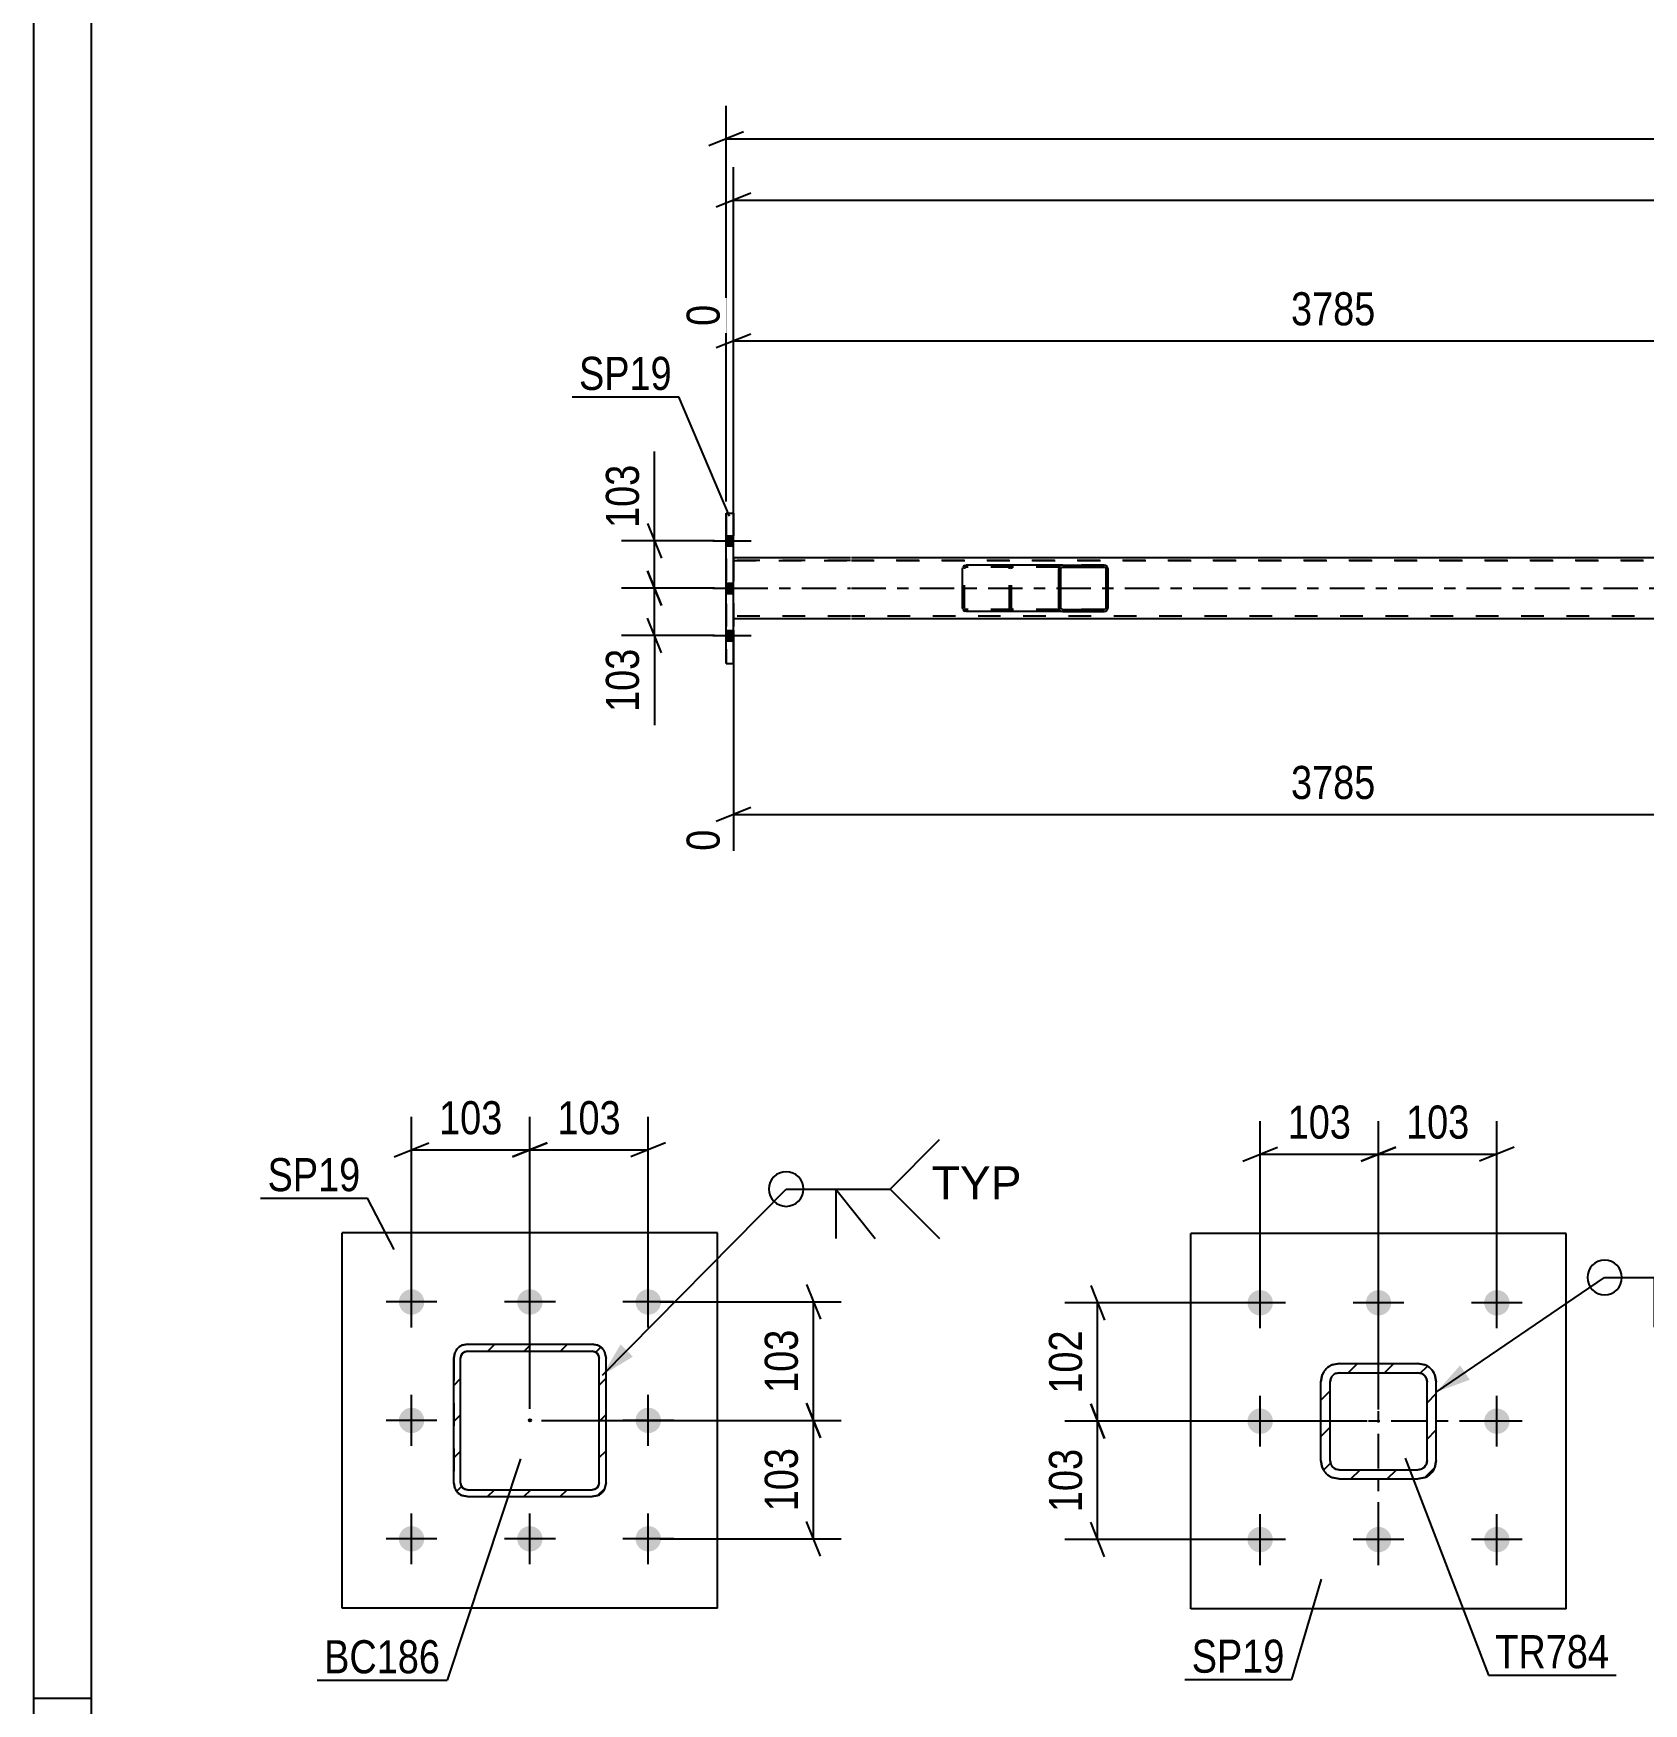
# Model space of a CAD drawing. Header units: millimetres. Extents: x 0 to 841, y 0 to 594.
# Drawn here: x 0 to 139.4, y 148.6 to 293.1 of the extents above; entities that cross this region are included whole.
import ezdxf

# ---------------------------------------------------------------- set-up
doc = ezdxf.new("R2010")
doc.units = ezdxf.units.MM
doc.linetypes.add('DXK_LINE_DOT2', pattern=[3.9198, 1.9599, -1.9599])
doc.linetypes.add('DXK_LINE_DOT3', pattern=[5.9187, 2.979, -0.9799, 0.9799, -0.9799])
doc.styles.add('Arial', font='ARIAL.TTF', dxfattribs={"height": 0.2})
doc.styles.add('Arial Narrow', font='ARIALN.TTF', dxfattribs={"height": 0.2})

# ---------------------------------------------------------------- blocks, each defined once
blk = doc.blocks.new('Unknown-318885327-1133')
at = {"color": 5, "linetype": 'Continuous'}
for p, q in [((0, 594), (0, 0)), ((5, 589), (5, 5)), ((5, 149), (0, 149))]:
    blk.add_line(p, q, dxfattribs=at)
blk = doc.blocks.new('Part-318885327-5926 - 5732')
at = {"linetype": 'Continuous'}
h = blk.add_hatch(dxfattribs=at)
h.set_pattern_fill('', scale=0.7, style=0, pattern_type=0)
h.set_pattern_definition([(45, (93.0334, 246.9117), (-1.57154, 1.57154), [])])
h.paths.add_polyline_path([(93.06, 246.79), (93.03, 246.91), (92.96, 247.02), (92.85, 247.08), (92.72, 247.11), (89.14, 247.11), (89.01, 247.08), (88.9, 247.02), (88.83, 246.91), (88.8, 246.79), (88.8, 243.43), (88.83, 243.31), (88.9, 243.2), (89.01, 243.13), (89.14, 243.11), (92.72, 243.11), (92.85, 243.13), (92.96, 243.2), (93.03, 243.31), (93.06, 243.43)])
h.paths.add_polyline_path([(92.88, 243.37), (92.84, 243.32), (92.78, 243.28), (92.72, 243.27), (89.14, 243.27), (89.08, 243.28), (89.02, 243.32), (88.99, 243.37), (88.97, 243.43), (88.97, 246.79), (88.99, 246.85), (89.02, 246.9), (89.08, 246.94), (89.14, 246.95), (92.72, 246.95), (92.78, 246.94), (92.84, 246.9), (92.88, 246.85), (92.89, 246.79), (92.89, 243.43)])
at = {"color": 2, "linetype": 'Continuous'}
for p, q in [((80.45, 246.79), (80.48, 246.91)), ((80.45, 243.43), (80.45, 246.79)), ((80.66, 247.08), (80.79, 247.11)), ((89.14, 247.11), (80.79, 247.11)), ((88.83, 246.91), (88.8, 246.79)), ((88.8, 243.43), (88.8, 246.79)), ((88.97, 246.79), (88.99, 246.85)), ((88.97, 243.43), (88.97, 246.79)), ((88.99, 246.85), (89.02, 246.9)), ((89.14, 247.11), (89.01, 247.08)), ((89.02, 246.9), (89.08, 246.94)), ((89.08, 246.94), (89.14, 246.95)), ((89.14, 247.11), (92.72, 247.11)), ((89.14, 246.95), (92.72, 246.95)), ((92.85, 247.08), (92.72, 247.11)), ((92.72, 246.95), (92.78, 246.94)), ((92.78, 246.94), (92.84, 246.9)), ((92.84, 246.9), (92.88, 246.85)), ((92.88, 246.85), (92.89, 246.79)), ((92.89, 243.43), (92.89, 246.79)), ((93.06, 246.79), (93.03, 246.91)), ((93.06, 243.43), (93.06, 246.79)), ((80.48, 243.31), (80.45, 243.43)), ((80.79, 243.11), (80.66, 243.13)), ((89.14, 243.11), (80.79, 243.11)), ((88.8, 243.43), (88.83, 243.31)), ((88.99, 243.37), (88.97, 243.43)), ((89.02, 243.32), (88.99, 243.37)), ((89.01, 243.13), (89.14, 243.11)), ((89.08, 243.28), (89.02, 243.32)), ((89.14, 243.27), (89.08, 243.28)), ((89.14, 243.27), (92.72, 243.27)), ((89.14, 243.11), (92.72, 243.11)), ((92.78, 243.28), (92.72, 243.27)), ((92.72, 243.11), (92.85, 243.13)), ((92.84, 243.32), (92.78, 243.28)), ((92.88, 243.37), (92.84, 243.32)), ((92.89, 243.43), (92.88, 243.37)), ((93.03, 243.31), (93.06, 243.43))]:
    blk.add_line(p, q, dxfattribs=at)
at = {"color": 7, "linetype": 'DXK_LINE_DOT2'}
for p, q in [((80.64, 246.85), (80.62, 246.79)), ((80.62, 243.43), (80.62, 246.79)), ((80.67, 246.9), (80.64, 246.85)), ((80.73, 246.94), (80.67, 246.9)), ((80.79, 246.95), (80.73, 246.94)), ((92.72, 246.95), (80.79, 246.95)), ((84.37, 247.11), (84.5, 247.08)), ((84.43, 246.94), (84.37, 246.95)), ((84.49, 246.9), (84.43, 246.94)), ((84.53, 246.85), (84.49, 246.9)), ((84.54, 246.79), (84.53, 246.85)), ((84.54, 243.43), (84.54, 246.79)), ((84.68, 246.91), (84.71, 246.79)), ((84.71, 243.43), (84.71, 246.79)), ((92.72, 247.11), (89.14, 247.11)), ((80.62, 243.43), (80.64, 243.37)), ((80.64, 243.37), (80.67, 243.32)), ((80.67, 243.32), (80.73, 243.28)), ((80.73, 243.28), (80.79, 243.27)), ((92.72, 243.27), (80.79, 243.27)), ((84.37, 243.27), (84.43, 243.28)), ((84.5, 243.13), (84.37, 243.11)), ((84.43, 243.28), (84.49, 243.32)), ((84.49, 243.32), (84.53, 243.37)), ((84.53, 243.37), (84.54, 243.43)), ((84.71, 243.43), (84.68, 243.31)), ((92.72, 243.11), (89.14, 243.11))]:
    blk.add_line(p, q, dxfattribs=at)
at = {"color": 2, "linetype": 'Continuous'}
for centre, start, end in [((80.78, 246.78), 110.7583, 155.68), ((89.13, 246.78), 110.7583, 155.68), ((92.73, 246.78), 24.32, 69.2417), ((80.78, 243.44), 204.32, 249.2417), ((89.13, 243.44), 204.32, 249.2417), ((92.73, 243.44), 290.7583, 335.68)]:
    blk.add_arc(centre, 0.331, start, end, dxfattribs=at)
at = {"color": 7, "linetype": 'DXK_LINE_DOT2'}
for centre, start, end in [((84.38, 246.78), 24.32, 69.2417), ((84.38, 243.44), 290.7583, 335.68)]:
    blk.add_arc(centre, 0.331, start, end, dxfattribs=at)
blk = doc.blocks.new('Bolt-318885327-5807 - 5732')
at = {"linetype": 'Continuous'}
for points in [[(60.63, 248.77), (60.63, 249.65), (59.99, 249.65), (59.99, 248.77)], [(60.63, 248.77), (60.63, 249.65), (59.99, 249.65), (59.99, 248.77)], [(60.63, 248.77), (60.63, 249.65), (59.99, 249.65), (59.99, 248.77)], [(60.63, 244.67), (60.63, 245.55), (59.99, 245.55), (59.99, 244.67)], [(60.63, 244.67), (60.63, 245.55), (59.99, 245.55), (59.99, 244.67)], [(60.63, 240.57), (60.63, 241.45), (59.99, 241.45), (59.99, 240.57)], [(60.63, 240.57), (60.63, 241.45), (59.99, 241.45), (59.99, 240.57)], [(60.63, 240.57), (60.63, 241.45), (59.99, 241.45), (59.99, 240.57)]]:
    blk.add_hatch(color=1, dxfattribs=at).paths.add_polyline_path(points)
at = {"color": 1, "linetype": 'Continuous'}
for p, q in [((58.83, 249.21), (62.15, 249.21)), ((58.83, 249.21), (62.15, 249.21)), ((58.83, 249.21), (62.15, 249.21)), ((59.99, 249.65), (60.63, 249.65)), ((59.99, 249.65), (60.63, 249.65)), ((59.99, 249.65), (60.63, 249.65)), ((59.99, 248.77), (60.63, 248.77)), ((59.99, 248.77), (60.63, 248.77)), ((59.99, 248.77), (60.63, 248.77)), ((58.83, 245.11), (62.15, 245.11)), ((58.83, 245.11), (62.15, 245.11)), ((59.99, 245.55), (60.63, 245.55)), ((59.99, 245.55), (60.63, 245.55)), ((59.99, 244.67), (60.63, 244.67)), ((59.99, 244.67), (60.63, 244.67)), ((59.99, 241.45), (60.63, 241.45)), ((59.99, 241.45), (60.63, 241.45)), ((59.99, 241.45), (60.63, 241.45)), ((58.83, 241.01), (62.15, 241.01)), ((58.83, 241.01), (62.15, 241.01)), ((58.83, 241.01), (62.15, 241.01)), ((59.99, 240.57), (60.63, 240.57)), ((59.99, 240.57), (60.63, 240.57)), ((59.99, 240.57), (60.63, 240.57))]:
    blk.add_line(p, q, dxfattribs=at)
blk = doc.blocks.new('Part-318885327-5861 - 5732')
at = {"color": 2, "linetype": 'Continuous'}
for p, q in [((70.75, 247.75), (60.63, 247.75)), ((163.7, 247.75), (70.85, 247.75)), ((70.75, 242.47), (60.63, 242.47)), ((163.7, 242.47), (70.85, 242.47))]:
    blk.add_line(p, q, dxfattribs=at)
at = {"color": 7, "linetype": 'DXK_LINE_DOT2'}
for p, q in [((60.63, 247.75), (60.63, 242.47)), ((70.75, 247.51), (60.63, 247.51)), ((60.63, 247.51), (70.75, 247.51)), ((735.2, 247.51), (70.85, 247.51)), ((70.85, 247.51), (734.45, 247.51)), ((70.75, 242.71), (60.63, 242.71)), ((734.45, 242.71), (70.85, 242.71))]:
    blk.add_line(p, q, dxfattribs=at)
at = {"color": 7, "linetype": 'DXK_LINE_DOT3'}
for p, q in [((60.63, 245.11), (70.75, 245.11)), ((70.85, 245.11), (734.86, 245.11))]:
    blk.add_line(p, q, dxfattribs=at)
blk = doc.blocks.new('Part-318885327-5933 - 5732')
at = {"color": 2, "linetype": 'Continuous'}
for p, q in [((59.99, 251.61), (60.63, 251.61)), ((59.99, 238.61), (59.99, 251.61)), ((60.63, 238.61), (60.63, 251.61)), ((59.99, 238.61), (60.63, 238.61))]:
    blk.add_line(p, q, dxfattribs=at)
at = {"color": 7, "linetype": 'DXK_LINE_DOT2'}
for p, q in [((59.99, 251.61), (59.99, 251.61)), ((59.99, 251.61), (59.99, 238.61)), ((60.63, 251.61), (60.63, 238.61)), ((59.99, 238.61), (59.99, 238.61))]:
    blk.add_line(p, q, dxfattribs=at)
blk = doc.blocks.new('Part-318885327-7169 - 7129')
at = {"linetype": 'Continuous'}
h = blk.add_hatch(dxfattribs=at)
h.set_pattern_fill('', scale=0.7, style=0, pattern_type=0)
h.set_pattern_definition([(45, (48.8553, 166.5676), (-1.57154, 1.57154), [])])
h.paths.add_polyline_path([(48.4, 166.48), (48.86, 166.57), (49.24, 166.83), (49.5, 167.22), (49.6, 167.68), (49.6, 178.48), (49.5, 178.94), (49.24, 179.32), (48.86, 179.58), (48.4, 179.68), (37.6, 179.68), (37.14, 179.58), (36.75, 179.32), (36.49, 178.94), (36.4, 178.48), (36.4, 167.68), (36.49, 167.22), (36.75, 166.83), (37.14, 166.57), (37.6, 166.48)])
h.paths.add_polyline_path([(37.6, 167.08), (37.37, 167.12), (37.17, 167.25), (37.04, 167.45), (37, 167.68), (37, 178.48), (37.04, 178.71), (37.17, 178.9), (37.37, 179.03), (37.6, 179.08), (48.4, 179.08), (48.63, 179.03), (48.82, 178.9), (48.95, 178.71), (49, 178.48), (49, 167.68), (48.95, 167.45), (48.82, 167.25), (48.63, 167.12), (48.4, 167.08)])
blk.add_hatch(color=30, dxfattribs=at).paths.add_polyline_path([(43, 172.98, -1), (43, 173.18, -1)])
at = {"color": 7, "linetype": 'DXK_LINE_DOT2'}
for p, q in [((37.14, 179.58), (37.6, 179.68)), ((37.6, 179.68), (48.4, 179.68)), ((48.4, 179.68), (48.86, 179.58)), ((36.4, 178.48), (36.49, 178.94)), ((36.4, 178.48), (36.4, 167.68)), ((37.04, 178.71), (37, 178.48)), ((37, 167.68), (37, 178.48)), ((37.17, 178.9), (37.04, 178.71)), ((37.37, 179.03), (37.17, 178.9)), ((37.6, 179.08), (37.37, 179.03)), ((37.6, 179.08), (48.4, 179.08)), ((48.63, 179.03), (48.4, 179.08)), ((48.82, 178.9), (48.63, 179.03)), ((48.95, 178.71), (48.82, 178.9)), ((49, 178.48), (48.95, 178.71)), ((49, 167.68), (49, 178.48)), ((49.5, 178.94), (49.6, 178.48)), ((49.6, 167.68), (49.6, 178.48)), ((36.49, 167.22), (36.4, 167.68)), ((37, 167.68), (37.04, 167.45)), ((37.04, 167.45), (37.17, 167.25)), ((37.6, 166.48), (37.14, 166.57)), ((37.17, 167.25), (37.37, 167.12)), ((37.37, 167.12), (37.6, 167.08)), ((37.6, 167.08), (48.4, 167.08)), ((37.6, 166.48), (48.4, 166.48)), ((48.4, 167.08), (48.63, 167.12)), ((48.86, 166.57), (48.4, 166.48)), ((48.63, 167.12), (48.82, 167.25)), ((48.82, 167.25), (48.95, 167.45)), ((48.95, 167.45), (49, 167.68)), ((49.6, 167.68), (49.5, 167.22))]:
    blk.add_line(p, q, dxfattribs=at)
at = {"color": 2, "linetype": 'Continuous'}
for p, q in [((37.6, 179.68), (37.14, 179.58)), ((37.6, 179.68), (37.6, 179.68)), ((37.6, 179.68), (48.4, 179.68)), ((48.4, 179.68), (48.4, 179.68)), ((48.86, 179.58), (48.4, 179.68)), ((36.49, 178.94), (36.4, 178.48)), ((36.4, 178.48), (36.4, 178.48)), ((36.4, 167.68), (36.4, 178.48)), ((37, 178.48), (37.04, 178.71)), ((37, 178.48), (37, 178.48)), ((37, 167.68), (37, 178.48)), ((37.04, 178.71), (37.17, 178.9)), ((37.17, 178.9), (37.37, 179.03)), ((37.37, 179.03), (37.6, 179.08)), ((37.6, 179.08), (37.6, 179.08)), ((37.6, 179.08), (48.4, 179.08)), ((48.4, 179.08), (48.4, 179.08)), ((48.4, 179.08), (48.63, 179.03)), ((48.63, 179.03), (48.82, 178.9)), ((48.82, 178.9), (48.95, 178.71)), ((48.95, 178.71), (49, 178.48)), ((49, 178.48), (49, 178.48)), ((49, 167.68), (49, 178.48)), ((49.6, 178.48), (49.5, 178.94)), ((49.6, 178.48), (49.6, 178.48)), ((49.6, 167.68), (49.6, 178.48)), ((36.4, 167.68), (36.4, 167.68)), ((36.4, 167.68), (36.49, 167.22)), ((37, 167.68), (37, 167.68)), ((37.04, 167.45), (37, 167.68)), ((37.17, 167.25), (37.04, 167.45)), ((37.14, 166.57), (37.6, 166.48)), ((37.37, 167.12), (37.17, 167.25)), ((37.6, 167.08), (37.37, 167.12)), ((37.6, 167.08), (37.6, 167.08)), ((37.6, 167.08), (48.4, 167.08)), ((37.6, 166.48), (37.6, 166.48)), ((37.6, 166.48), (48.4, 166.48)), ((48.63, 167.12), (48.4, 167.08)), ((48.4, 167.08), (48.4, 167.08)), ((48.4, 166.48), (48.86, 166.57)), ((48.4, 166.48), (48.4, 166.48)), ((48.82, 167.25), (48.63, 167.12)), ((48.95, 167.45), (48.82, 167.25)), ((49, 167.68), (48.95, 167.45)), ((49, 167.68), (49, 167.68)), ((49.5, 167.22), (49.6, 167.68)), ((49.6, 167.68), (49.6, 167.68))]:
    blk.add_line(p, q, dxfattribs=at)
at = {"color": 7, "linetype": 'DXK_LINE_DOT3'}
blk.add_line((43, 173.08), (43, 173.08), dxfattribs=at)
at = {"color": 30, "linetype": 'DXK_LINE_DOT3'}
blk.add_line((43, 173.08), (43, 173.08), dxfattribs=at)
at = {"color": 30, "linetype": 'Continuous'}
blk.add_circle((43, 173.08), 0.1, dxfattribs=at)
at = {"color": 7, "linetype": 'DXK_LINE_DOT2'}
for centre, start, end in [((37.6, 178.48), 112.5, 157.5), ((48.4, 178.48), 22.5, 67.5), ((37.6, 167.68), 202.5, 247.5), ((48.4, 167.68), 292.5, 337.5)]:
    blk.add_arc(centre, 1.2, start, end, dxfattribs=at)
at = {"color": 2, "linetype": 'Continuous'}
for centre, start, end in [((37.6, 178.48), 112.5, 157.5), ((48.4, 178.48), 22.5, 67.5), ((37.6, 167.68), 202.5, 247.5), ((48.4, 167.68), 292.5, 337.5)]:
    blk.add_arc(centre, 1.2, start, end, dxfattribs=at)
blk = doc.blocks.new('Part-318885327-7220 - 7129')
at = {"color": 2, "linetype": 'Continuous'}
for p, q in [((59.25, 189.33), (26.75, 189.33)), ((26.75, 156.83), (26.75, 189.33)), ((59.25, 156.83), (59.25, 189.33)), ((59.25, 156.83), (26.75, 156.83))]:
    blk.add_line(p, q, dxfattribs=at)
blk = doc.blocks.new('Bolt-318885327-7222 - 7129')
at = {"linetype": 'Continuous'}
for points in [[(32.75, 182.23, -1), (32.75, 184.43, -1)], [(43, 182.23, -1), (43, 184.43, -1)], [(53.25, 182.23, -1), (53.25, 184.43, -1)], [(32.75, 171.98, -1), (32.75, 174.18, -1)], [(53.25, 171.98, -1), (53.25, 174.18, -1)], [(32.75, 161.73, -1), (32.75, 163.93, -1)], [(43, 161.73, -1), (43, 163.93, -1)], [(53.25, 161.73, -1), (53.25, 163.93, -1)]]:
    blk.add_hatch(color=1, dxfattribs=at).paths.add_polyline_path(points)
at = {"color": 1, "linetype": 'Continuous'}
for p, q in [((32.75, 181.13), (32.75, 185.53)), ((43, 181.13), (43, 185.53)), ((53.25, 181.13), (53.25, 185.53)), ((34.95, 183.33), (30.55, 183.33)), ((45.2, 183.33), (40.8, 183.33)), ((55.45, 183.33), (51.05, 183.33)), ((32.75, 170.88), (32.75, 175.28)), ((53.25, 170.88), (53.25, 175.28)), ((34.95, 173.08), (30.55, 173.08)), ((55.45, 173.08), (51.05, 173.08)), ((32.75, 160.63), (32.75, 165.03)), ((43, 160.63), (43, 165.03)), ((53.25, 160.63), (53.25, 165.03)), ((34.95, 162.83), (30.55, 162.83)), ((45.2, 162.83), (40.8, 162.83)), ((55.45, 162.83), (51.05, 162.83))]:
    blk.add_line(p, q, dxfattribs=at)
blk = doc.blocks.new('Bolt-318885327-1624 - 1609')
at = {"linetype": 'Continuous'}
for points in [[(106.24, 182.16, -1), (106.24, 184.36, -1)], [(116.49, 182.16, -1), (116.49, 184.36, -1)], [(126.74, 182.16, -1), (126.74, 184.36, -1)], [(106.24, 171.91, -1), (106.24, 174.11, -1)], [(126.74, 171.91, -1), (126.74, 174.11, -1)], [(106.24, 161.66, -1), (106.24, 163.86, -1)], [(116.49, 161.66, -1), (116.49, 163.86, -1)], [(126.74, 161.66, -1), (126.74, 163.86, -1)]]:
    blk.add_hatch(color=1, dxfattribs=at).paths.add_polyline_path(points)
at = {"color": 1, "linetype": 'Continuous'}
for p, q in [((106.24, 181.06), (106.24, 185.46)), ((116.49, 181.06), (116.49, 185.46)), ((126.74, 181.06), (126.74, 185.46)), ((108.44, 183.26), (104.04, 183.26)), ((118.69, 183.26), (114.29, 183.26)), ((128.94, 183.26), (124.54, 183.26)), ((106.24, 170.81), (106.24, 175.21)), ((126.74, 170.81), (126.74, 175.21)), ((108.44, 173.01), (104.04, 173.01)), ((128.94, 173.01), (124.54, 173.01)), ((106.24, 160.56), (106.24, 164.96)), ((116.49, 160.56), (116.49, 164.96)), ((126.74, 160.56), (126.74, 164.96)), ((108.44, 162.76), (104.04, 162.76)), ((118.69, 162.76), (114.29, 162.76)), ((128.94, 162.76), (124.54, 162.76))]:
    blk.add_line(p, q, dxfattribs=at)
blk = doc.blocks.new('Part-318885327-1655 - 1609')
at = {"color": 2, "linetype": 'Continuous'}
for p, q in [((132.74, 189.26), (100.24, 189.26)), ((100.24, 156.76), (100.24, 189.26)), ((132.74, 156.76), (132.74, 189.26)), ((132.74, 156.76), (100.24, 156.76))]:
    blk.add_line(p, q, dxfattribs=at)
blk = doc.blocks.new('Part-318885327-1778 - 1609')
at = {"linetype": 'Continuous'}
h = blk.add_hatch(dxfattribs=at)
h.set_pattern_fill('', scale=0.7, style=0, pattern_type=0)
h.set_pattern_definition([(45, (120.4997, 168.127), (-1.57154, 1.57154), [])])
h.paths.add_polyline_path([(119.89, 168.01), (120.5, 168.13), (121.02, 168.47), (121.37, 168.99), (121.49, 169.61), (121.49, 176.41), (121.37, 177.02), (121.02, 177.54), (120.5, 177.88), (119.89, 178.01), (113.09, 178.01), (112.48, 177.88), (111.96, 177.54), (111.61, 177.02), (111.49, 176.41), (111.49, 169.61), (111.61, 168.99), (111.96, 168.47), (112.48, 168.13), (113.09, 168.01)])
h.paths.add_polyline_path([(113.09, 168.81), (112.78, 168.87), (112.52, 169.04), (112.35, 169.3), (112.29, 169.61), (112.29, 176.41), (112.35, 176.71), (112.52, 176.97), (112.78, 177.14), (113.09, 177.21), (119.89, 177.21), (120.19, 177.14), (120.45, 176.97), (120.63, 176.71), (120.69, 176.41), (120.69, 169.61), (120.63, 169.3), (120.45, 169.04), (120.19, 168.87), (119.89, 168.81)])
at = {"color": 7, "linetype": 'DXK_LINE_DOT3'}
for p, q in [((116.49, 163.01), (116.49, 183.01)), ((126.49, 173.01), (106.49, 173.01))]:
    blk.add_line(p, q, dxfattribs=at)
at = {"color": 7, "linetype": 'DXK_LINE_DOT2'}
for p, q in [((112.48, 177.88), (113.09, 178.01)), ((113.09, 178.01), (119.89, 178.01)), ((119.89, 178.01), (120.5, 177.88)), ((111.49, 176.41), (111.61, 177.02)), ((111.49, 169.61), (111.49, 176.41)), ((112.35, 176.71), (112.29, 176.41)), ((112.29, 169.61), (112.29, 176.41)), ((113.09, 177.21), (112.78, 177.14)), ((113.09, 177.21), (119.89, 177.21)), ((120.19, 177.14), (119.89, 177.21)), ((120.69, 176.41), (120.63, 176.71)), ((120.69, 169.61), (120.69, 176.41)), ((121.37, 177.02), (121.49, 176.41)), ((121.49, 169.61), (121.49, 176.41)), ((111.61, 168.99), (111.49, 169.61)), ((112.29, 169.61), (112.35, 169.3)), ((120.63, 169.3), (120.69, 169.61)), ((121.49, 169.61), (121.37, 168.99)), ((113.09, 168.01), (112.48, 168.13)), ((112.78, 168.87), (113.09, 168.81)), ((113.09, 168.81), (119.89, 168.81)), ((113.09, 168.01), (119.89, 168.01)), ((119.89, 168.81), (120.19, 168.87)), ((120.5, 168.13), (119.89, 168.01))]:
    blk.add_line(p, q, dxfattribs=at)
at = {"color": 2, "linetype": 'Continuous'}
for p, q in [((113.09, 178.01), (112.48, 177.88)), ((113.09, 178.01), (119.89, 178.01)), ((120.5, 177.88), (119.89, 178.01)), ((111.61, 177.02), (111.49, 176.41)), ((111.49, 169.61), (111.49, 176.41)), ((112.29, 176.41), (112.35, 176.71)), ((112.29, 169.61), (112.29, 176.41)), ((112.78, 177.14), (113.09, 177.21)), ((113.09, 177.21), (119.89, 177.21)), ((119.89, 177.21), (120.19, 177.14)), ((120.63, 176.71), (120.69, 176.41)), ((120.69, 169.61), (120.69, 176.41)), ((121.49, 176.41), (121.37, 177.02)), ((121.49, 169.61), (121.49, 176.41)), ((111.49, 169.61), (111.61, 168.99)), ((112.35, 169.3), (112.29, 169.61)), ((120.69, 169.61), (120.63, 169.3)), ((121.37, 168.99), (121.49, 169.61)), ((112.48, 168.13), (113.09, 168.01)), ((113.09, 168.81), (112.78, 168.87)), ((113.09, 168.81), (119.89, 168.81)), ((113.09, 168.01), (119.89, 168.01)), ((120.19, 168.87), (119.89, 168.81)), ((119.89, 168.01), (120.5, 168.13))]:
    blk.add_line(p, q, dxfattribs=at)
at = {"color": 7, "linetype": 'DXK_LINE_DOT2'}
for centre, radius, start, end in [((113.09, 176.41), 1.6, 112.5, 157.5), ((119.89, 176.41), 1.6, 22.5, 67.5), ((113.09, 176.41), 0.8, 112.5, 157.5), ((119.89, 176.41), 0.8, 22.5, 67.5), ((113.09, 169.61), 0.8, 202.5, 247.5), ((119.89, 169.61), 0.8, 292.5, 337.5), ((113.09, 169.61), 1.6, 202.5, 247.5), ((119.89, 169.61), 1.6, 292.5, 337.5)]:
    blk.add_arc(centre, radius, start, end, dxfattribs=at)
at = {"color": 2, "linetype": 'Continuous'}
for centre, radius, start, end in [((113.09, 176.41), 1.6, 112.5, 157.5), ((119.89, 176.41), 1.6, 22.5, 67.5), ((113.09, 176.41), 0.8, 112.5, 157.5), ((119.89, 176.41), 0.8, 22.5, 67.5), ((113.09, 169.61), 0.8, 202.5, 247.5), ((119.89, 169.61), 0.8, 292.5, 337.5), ((113.09, 169.61), 1.6, 202.5, 247.5), ((119.89, 169.61), 1.6, 292.5, 337.5)]:
    blk.add_arc(centre, radius, start, end, dxfattribs=at)
blk = doc.blocks.new('StraightDimension-318885327-6115 - 5732')
at = {"color": 7, "linetype": 'Continuous'}
for p, q in [((53.19, 246.61), (54.39, 243.61)), ((58.99, 245.11), (50.94, 245.11)), ((53.79, 241.01), (53.79, 245.11)), ((54.39, 239.51), (53.19, 242.51)), ((58.99, 241.01), (50.94, 241.01)), ((53.79, 241.01), (53.79, 233.27)), ((53.79, 241.01), (53.79, 233.27))]:
    blk.add_line(p, q, dxfattribs=at)
at = {"color": 0}
blk.add_wipeout([(53.04, 240.48), (48.84, 240.48), (48.84, 233.8), (53.04, 233.8)], dxfattribs=at)
at = {"color": 3, "style": 'Arial Narrow'}
blk.add_text('103', height=2.863, rotation=90.0002, dxfattribs=at).set_placement((52.44, 234.4))
blk = doc.blocks.new('StraightDimension-318885327-6123 - 5732')
at = {"color": 7, "linetype": 'Continuous'}
for p, q in [((53.79, 249.21), (53.79, 256.94)), ((53.79, 249.21), (53.79, 256.94)), ((53.19, 250.71), (54.39, 247.71)), ((58.99, 249.21), (50.94, 249.21)), ((53.79, 245.11), (53.79, 249.21)), ((54.39, 243.61), (53.19, 246.61)), ((58.99, 245.11), (50.94, 245.11))]:
    blk.add_line(p, q, dxfattribs=at)
at = {"color": 0}
blk.add_wipeout([(53.04, 256.42), (48.84, 256.42), (48.84, 249.73), (53.04, 249.73)], dxfattribs=at)
at = {"color": 3, "style": 'Arial Narrow'}
blk.add_text('103', height=2.863, rotation=90.0002, dxfattribs=at).set_placement((52.44, 250.33))
blk = doc.blocks.new('StraightDimension-318885327-6142 - 5732')
at = {"color": 7, "linetype": 'Continuous'}
for p, q in [((60.63, 248.75), (60.63, 281.56)), ((62.13, 279.31), (59.13, 278.11)), ((60.63, 278.71), (735.87, 278.71))]:
    blk.add_line(p, q, dxfattribs=at)
blk = doc.blocks.new('StraightDimension-318885327-6186 - 5732')
at = {"color": 7, "linetype": 'Continuous'}
for p, q in [((59.99, 252.61), (59.99, 286.87)), ((61.49, 284.62), (58.49, 283.42)), ((59.99, 284.02), (736.5, 284.02))]:
    blk.add_line(p, q, dxfattribs=at)
blk = doc.blocks.new('StraightDimension-318885327-16047 - 5732')
at = {"color": 7, "linetype": 'Continuous'}
for p, q in [((60.63, 241.47), (60.63, 222.39)), ((164.5, 233.07), (164.5, 216.91)), ((62.13, 226.12), (59.13, 224.92)), ((163, 224.92), (166, 226.12)), ((60.63, 225.52), (164.5, 225.52))]:
    blk.add_line(p, q, dxfattribs=at)
at = {"color": 0}
blk.add_wipeout([(116.83, 226.27), (116.83, 230.47), (108.31, 230.47), (108.31, 226.27)], dxfattribs=at)
at = {"color": 3, "style": 'Arial Narrow'}
blk.add_text('3785', height=2.863, dxfattribs=at).set_placement((108.91, 226.87))
at = {"color": 0, "linetype": 'Continuous'}
for points in [[(60.03, 224.82), (55.83, 224.82), (55.83, 221.79), (60.03, 221.79)], [(163.9, 224.82), (159.7, 224.82), (159.7, 216.31), (163.9, 216.31)]]:
    blk.add_wipeout(points, dxfattribs=at)
at = {"color": 3, "linetype": 'Continuous', "style": 'Arial Narrow'}
for s, height, p in [('0', 2.86, (59.43, 222.39)), ('3785', 2.863, (163.3, 216.91))]:
    blk.add_text(s, height=height, rotation=90.0002, dxfattribs=at).set_placement(p)
blk = doc.blocks.new('StraightDimension-318885327-16087 - 5732')
at = {"color": 7, "linetype": 'Continuous'}
for p, q in [((164.5, 256.35), (164.5, 275.13)), ((60.63, 248.75), (60.63, 269.65)), ((62.13, 267.12), (59.13, 265.92)), ((60.63, 266.52), (164.5, 266.52)), ((163, 265.92), (166, 267.12))]:
    blk.add_line(p, q, dxfattribs=at)
at = {"color": 0}
blk.add_wipeout([(116.83, 267.27), (116.83, 271.47), (108.31, 271.47), (108.31, 267.27)], dxfattribs=at)
at = {"color": 3, "style": 'Arial Narrow'}
blk.add_text('3785', height=2.863, dxfattribs=at).set_placement((108.91, 267.87))
at = {"color": 0, "linetype": 'Continuous'}
for points in [[(163.9, 275.73), (159.7, 275.73), (159.7, 267.22), (163.9, 267.22)], [(60.03, 270.25), (55.83, 270.25), (55.83, 267.22), (60.03, 267.22)]]:
    blk.add_wipeout(points, dxfattribs=at)
at = {"color": 3, "linetype": 'Continuous', "style": 'Arial Narrow'}
for s, height, p in [('3785', 2.863, (163.3, 267.82)), ('0', 2.86, (59.43, 267.82))]:
    blk.add_text(s, height=height, rotation=90.0002, dxfattribs=at).set_placement(p)
blk = doc.blocks.new('StraightDimension-318885327-7312 - 7129')
at = {"color": 7, "linetype": 'Continuous'}
for p, q in [((66.95, 174.58), (68.15, 171.58)), ((44, 173.08), (69.95, 173.08)), ((67.55, 162.83), (67.55, 173.08)), ((68.15, 161.33), (66.95, 164.33)), ((54.25, 162.83), (69.95, 162.83))]:
    blk.add_line(p, q, dxfattribs=at)
at = {"color": 0}
blk.add_wipeout([(66.8, 171.29), (62.6, 171.29), (62.6, 164.61), (66.8, 164.61)], dxfattribs=at)
at = {"color": 3, "style": 'Arial Narrow'}
blk.add_text('103', height=2.863, rotation=90.0002, dxfattribs=at).set_placement((66.2, 165.21))
blk = doc.blocks.new('StraightDimension-318885327-7295 - 7129')
at = {"color": 7, "linetype": 'Continuous'}
for p, q in [((32.75, 184.33), (32.75, 199.35)), ((43, 174.08), (43, 199.35)), ((31.25, 195.9), (34.25, 197.1)), ((44.5, 197.1), (41.5, 195.9)), ((32.75, 196.5), (43, 196.5))]:
    blk.add_line(p, q, dxfattribs=at)
at = {"color": 0}
blk.add_wipeout([(41.21, 197.25), (41.21, 201.45), (34.53, 201.45), (34.53, 197.25)], dxfattribs=at)
at = {"color": 3, "style": 'Arial Narrow'}
blk.add_text('103', height=2.863, dxfattribs=at).set_placement((35.13, 197.85))
blk = doc.blocks.new('StraightDimension-318885327-7303 - 7129')
at = {"color": 7, "linetype": 'Continuous'}
for p, q in [((43, 174.08), (43, 199.35)), ((53.25, 184.33), (53.25, 199.35)), ((41.5, 195.9), (44.5, 197.1)), ((54.75, 197.1), (51.75, 195.9)), ((43, 196.5), (53.25, 196.5))]:
    blk.add_line(p, q, dxfattribs=at)
at = {"color": 0}
blk.add_wipeout([(51.46, 197.25), (51.46, 201.45), (44.78, 201.45), (44.78, 197.25)], dxfattribs=at)
at = {"color": 3, "style": 'Arial Narrow'}
blk.add_text('103', height=2.863, dxfattribs=at).set_placement((45.38, 197.85))
blk = doc.blocks.new('StraightDimension-318885327-7320 - 7129')
at = {"color": 7, "linetype": 'Continuous'}
for p, q in [((66.95, 184.83), (68.15, 181.83)), ((54.25, 183.33), (69.95, 183.33)), ((67.55, 173.08), (67.55, 183.33)), ((68.15, 171.58), (66.95, 174.58)), ((44, 173.08), (69.95, 173.08))]:
    blk.add_line(p, q, dxfattribs=at)
at = {"color": 0}
blk.add_wipeout([(66.8, 181.54), (62.6, 181.54), (62.6, 174.86), (66.8, 174.86)], dxfattribs=at)
at = {"color": 3, "style": 'Arial Narrow'}
blk.add_text('103', height=2.863, rotation=90.0002, dxfattribs=at).set_placement((66.2, 175.46))
blk = doc.blocks.new('StraightDimension-318885327-1815 - 1609')
at = {"color": 7, "linetype": 'Continuous'}
for p, q in [((91.56, 174.51), (92.76, 171.51)), ((115.49, 173.01), (89.31, 173.01)), ((92.16, 162.76), (92.16, 173.01)), ((92.76, 161.26), (91.56, 164.26)), ((105.24, 162.76), (89.31, 162.76))]:
    blk.add_line(p, q, dxfattribs=at)
at = {"color": 0}
blk.add_wipeout([(91.41, 171.22), (87.21, 171.22), (87.21, 164.54), (91.41, 164.54)], dxfattribs=at)
at = {"color": 3, "style": 'Arial Narrow'}
blk.add_text('103', height=2.863, rotation=90.0002, dxfattribs=at).set_placement((90.81, 165.14))
blk = doc.blocks.new('StraightDimension-318885327-1795 - 1609')
at = {"color": 7, "linetype": 'Continuous'}
for p, q in [((91.56, 184.76), (92.76, 181.76)), ((105.24, 183.26), (89.31, 183.26)), ((92.16, 173.01), (92.16, 183.26)), ((92.76, 171.51), (91.56, 174.51)), ((115.49, 173.01), (89.31, 173.01))]:
    blk.add_line(p, q, dxfattribs=at)
at = {"color": 0}
blk.add_wipeout([(91.41, 181.47), (87.21, 181.47), (87.21, 174.79), (91.41, 174.79)], dxfattribs=at)
at = {"color": 3, "style": 'Arial Narrow'}
blk.add_text('102', height=2.863, rotation=90.0002, dxfattribs=at).set_placement((90.81, 175.39))
blk = doc.blocks.new('StraightDimension-318885327-1833 - 1609')
at = {"color": 7, "linetype": 'Continuous'}
for p, q in [((116.49, 174.01), (116.49, 198.97)), ((126.74, 184.26), (126.74, 198.97)), ((114.99, 195.52), (117.99, 196.72)), ((128.24, 196.72), (125.24, 195.52)), ((116.49, 196.12), (126.74, 196.12))]:
    blk.add_line(p, q, dxfattribs=at)
at = {"color": 0}
blk.add_wipeout([(124.95, 196.87), (124.95, 201.07), (118.27, 201.07), (118.27, 196.87)], dxfattribs=at)
at = {"color": 3, "style": 'Arial Narrow'}
blk.add_text('103', height=2.863, dxfattribs=at).set_placement((118.87, 197.47))
blk = doc.blocks.new('StraightDimension-318885327-1850 - 1609')
at = {"color": 7, "linetype": 'Continuous'}
for p, q in [((106.24, 184.26), (106.24, 198.97)), ((116.49, 174.01), (116.49, 198.97)), ((104.74, 195.52), (107.74, 196.72)), ((117.99, 196.72), (114.99, 195.52)), ((106.24, 196.12), (116.49, 196.12))]:
    blk.add_line(p, q, dxfattribs=at)
at = {"color": 0}
blk.add_wipeout([(114.7, 196.87), (114.7, 201.07), (108.02, 201.07), (108.02, 196.87)], dxfattribs=at)
at = {"color": 3, "style": 'Arial Narrow'}
blk.add_text('103', height=2.863, dxfattribs=at).set_placement((108.62, 197.47))
blk = doc.blocks.new('Mark-318885327-5929 - 5732')
at = {"color": 0}
blk.add_wipeout([(55.29, 262.28), (55.29, 265.28), (47.25, 265.28), (47.25, 262.28)], dxfattribs=at)
blk.add_wipeout([(55.29, 262.28), (55.29, 265.28), (47.25, 265.28), (47.25, 262.28)], dxfattribs=at)
at = {"color": 30, "linetype": 'Continuous'}
for p in [(46.65, 261.68), (60.28, 251.34)]:
    blk.add_line(p, (55.89, 261.68), dxfattribs=at)
at = {"color": 3, "style": 'Arial Narrow'}
blk.add_text('SP19', height=2.863, dxfattribs=at).set_placement((47.25, 262.28))
blk = doc.blocks.new('WeldMark-318885327-7328 - 7129')
at = {"linetype": 'Continuous'}
blk.add_hatch(color=30, dxfattribs=at).paths.add_polyline_path([(51.92, 178.6), (49.27, 176.99), (50.85, 179.65)])
at = {"color": 30, "linetype": 'Continuous'}
for p, q in [((49.27, 176.99), (65.19, 193.11)), ((65.19, 193.11), (74.19, 193.11))]:
    blk.add_line(p, q, dxfattribs=at)
at = {"color": 3, "linetype": 'Continuous'}
for q in [(72.91, 188.83), (69.48, 188.83)]:
    blk.add_line((69.48, 193.11), q, dxfattribs=at)
for start, end in [(90, 270), (270, 90)]:
    blk.add_arc((65.19, 193.11), 1.5, start, end, dxfattribs=at)
at = {"color": 0, "linetype": 'Continuous'}
blk.add_wipeout([(85.57, 192.21), (85.57, 195.21), (77.79, 195.21), (77.79, 192.21)], dxfattribs=at)
blk.add_wipeout([(85.57, 192.21), (85.57, 195.21), (77.79, 195.21), (77.79, 192.21)], dxfattribs=at)
at = {"color": 3, "linetype": 'Continuous'}
for q in [(78.48, 197.4), (78.48, 188.83)]:
    blk.add_line((74.19, 193.11), q, dxfattribs=at)
at = {"color": 3, "linetype": 'Continuous', "style": 'Arial'}
blk.add_text('TYP', height=2.865, dxfattribs=at).set_placement((77.79, 192.21))
blk = doc.blocks.new('Mark-318885327-7216 - 7129')
at = {"color": 0}
blk.add_wipeout([(28.32, 192.92), (28.32, 195.92), (20.28, 195.92), (20.28, 192.92)], dxfattribs=at)
blk.add_wipeout([(28.32, 192.92), (28.32, 195.92), (20.28, 195.92), (20.28, 192.92)], dxfattribs=at)
at = {"color": 30, "linetype": 'Continuous'}
for p in [(19.68, 192.32), (31.23, 187.86)]:
    blk.add_line(p, (28.92, 192.32), dxfattribs=at)
at = {"color": 3, "style": 'Arial Narrow'}
blk.add_text('SP19', height=2.863, dxfattribs=at).set_placement((20.28, 192.92))
blk = doc.blocks.new('Mark-318885327-7165 - 7129')
at = {"color": 0}
blk.add_wipeout([(35.23, 151.19), (35.23, 154.19), (25.18, 154.19), (25.18, 151.19)], dxfattribs=at)
blk.add_wipeout([(35.23, 151.19), (35.23, 154.19), (25.18, 154.19), (25.18, 151.19)], dxfattribs=at)
at = {"color": 30, "linetype": 'Continuous'}
for p in [(42.17, 169.74), (24.58, 150.59)]:
    blk.add_line(p, (35.83, 150.59), dxfattribs=at)
at = {"color": 3, "style": 'Arial Narrow'}
blk.add_text('BC186', height=2.863, dxfattribs=at).set_placement((25.18, 151.19))
blk = doc.blocks.new('Mark-318885327-1651 - 1609')
at = {"color": 0}
blk.add_wipeout([(108.35, 151.24), (108.35, 154.24), (100.31, 154.24), (100.31, 151.24)], dxfattribs=at)
blk.add_wipeout([(108.35, 151.24), (108.35, 154.24), (100.31, 154.24), (100.31, 151.24)], dxfattribs=at)
at = {"color": 30, "linetype": 'Continuous'}
for p in [(111.52, 159.33), (99.71, 150.64)]:
    blk.add_line(p, (108.95, 150.64), dxfattribs=at)
at = {"color": 3, "style": 'Arial Narrow'}
blk.add_text('SP19', height=2.863, dxfattribs=at).set_placement((100.31, 151.24))
blk = doc.blocks.new('Mark-318885327-1774 - 1609')
at = {"color": 0}
blk.add_wipeout([(136.46, 151.63), (136.46, 154.63), (126.6, 154.63), (126.6, 151.63)], dxfattribs=at)
blk.add_wipeout([(136.46, 151.63), (136.46, 154.63), (126.6, 154.63), (126.6, 151.63)], dxfattribs=at)
at = {"color": 30, "linetype": 'Continuous'}
for p, q in [((118.8, 169.82), (126, 151.03)), ((126, 151.03), (137.06, 151.03))]:
    blk.add_line(p, q, dxfattribs=at)
at = {"color": 3, "style": 'Arial Narrow'}
blk.add_text('TR784', height=2.863, dxfattribs=at).set_placement((126.6, 151.63))
blk = doc.blocks.new('WeldMark-318885327-1867 - 1609')
at = {"linetype": 'Continuous'}
blk.add_hatch(color=30, dxfattribs=at).paths.add_polyline_path([(124.39, 176.6), (121.49, 175.53), (123.55, 177.84)])
at = {"color": 30, "linetype": 'Continuous'}
for p, q in [((121.49, 175.53), (136.07, 185.45)), ((136.07, 185.45), (145.07, 185.45))]:
    blk.add_line(p, q, dxfattribs=at)
at = {"color": 3, "linetype": 'Continuous'}
for q in [(143.79, 181.16), (140.36, 181.16)]:
    blk.add_line((140.36, 185.45), q, dxfattribs=at)
for start, end in [(90, 270), (270, 90)]:
    blk.add_arc((136.07, 185.45), 1.5, start, end, dxfattribs=at)
at = {"color": 0, "linetype": 'Continuous'}
blk.add_wipeout([(156.45, 184.55), (156.45, 187.55), (148.67, 187.55), (148.67, 184.55)], dxfattribs=at)
blk.add_wipeout([(156.45, 184.55), (156.45, 187.55), (148.67, 187.55), (148.67, 184.55)], dxfattribs=at)
at = {"color": 3, "linetype": 'Continuous'}
for q in [(149.36, 189.73), (149.36, 181.16)]:
    blk.add_line((145.07, 185.45), q, dxfattribs=at)
at = {"color": 3, "linetype": 'Continuous', "style": 'Arial'}
blk.add_text('TYP', height=2.865, dxfattribs=at).set_placement((148.67, 184.55))

msp = doc.modelspace()

# ---------------------------------------------------------------- block references
for name in ['Unknown-318885327-1133', 'Part-318885327-5933 - 5732', 'Bolt-318885327-5807 - 5732', 'Part-318885327-5861 - 5732', 'Part-318885327-5926 - 5732', 'Part-318885327-7220 - 7129', 'Part-318885327-1655 - 1609', 'Bolt-318885327-7222 - 7129', 'Bolt-318885327-1624 - 1609', 'Part-318885327-1778 - 1609', 'Part-318885327-7169 - 7129']:
    msp.add_blockref(name, (0, 0))

# ---------------------------------------------------------------- next in the draw order: block references
for name in ['StraightDimension-318885327-6115 - 5732', 'StraightDimension-318885327-7312 - 7129', 'StraightDimension-318885327-1815 - 1609', 'Mark-318885327-7165 - 7129', 'Mark-318885327-1774 - 1609', 'Mark-318885327-1651 - 1609']:
    msp.add_blockref(name, (0, 0))

# ---------------------------------------------------------------- next in the draw order: block references
for name in ['StraightDimension-318885327-6123 - 5732', 'StraightDimension-318885327-16047 - 5732', 'StraightDimension-318885327-7295 - 7129', 'StraightDimension-318885327-1795 - 1609']:
    msp.add_blockref(name, (0, 0))

# ---------------------------------------------------------------- next in the draw order: block references
for name in ['StraightDimension-318885327-6142 - 5732', 'StraightDimension-318885327-7303 - 7129', 'StraightDimension-318885327-1833 - 1609', 'Mark-318885327-7216 - 7129']:
    msp.add_blockref(name, (0, 0))

# ---------------------------------------------------------------- next in the draw order: block references
for name in ['StraightDimension-318885327-6186 - 5732', 'StraightDimension-318885327-1850 - 1609', 'WeldMark-318885327-1867 - 1609', 'StraightDimension-318885327-7320 - 7129']:
    msp.add_blockref(name, (0, 0))

# ---------------------------------------------------------------- next in the draw order: block references
for name in ['StraightDimension-318885327-16087 - 5732', 'WeldMark-318885327-7328 - 7129']:
    msp.add_blockref(name, (0, 0))

# ---------------------------------------------------------------- next in the draw order: block references
msp.add_blockref('Mark-318885327-5929 - 5732', (0, 0))

doc.saveas('drawing.dxf')
